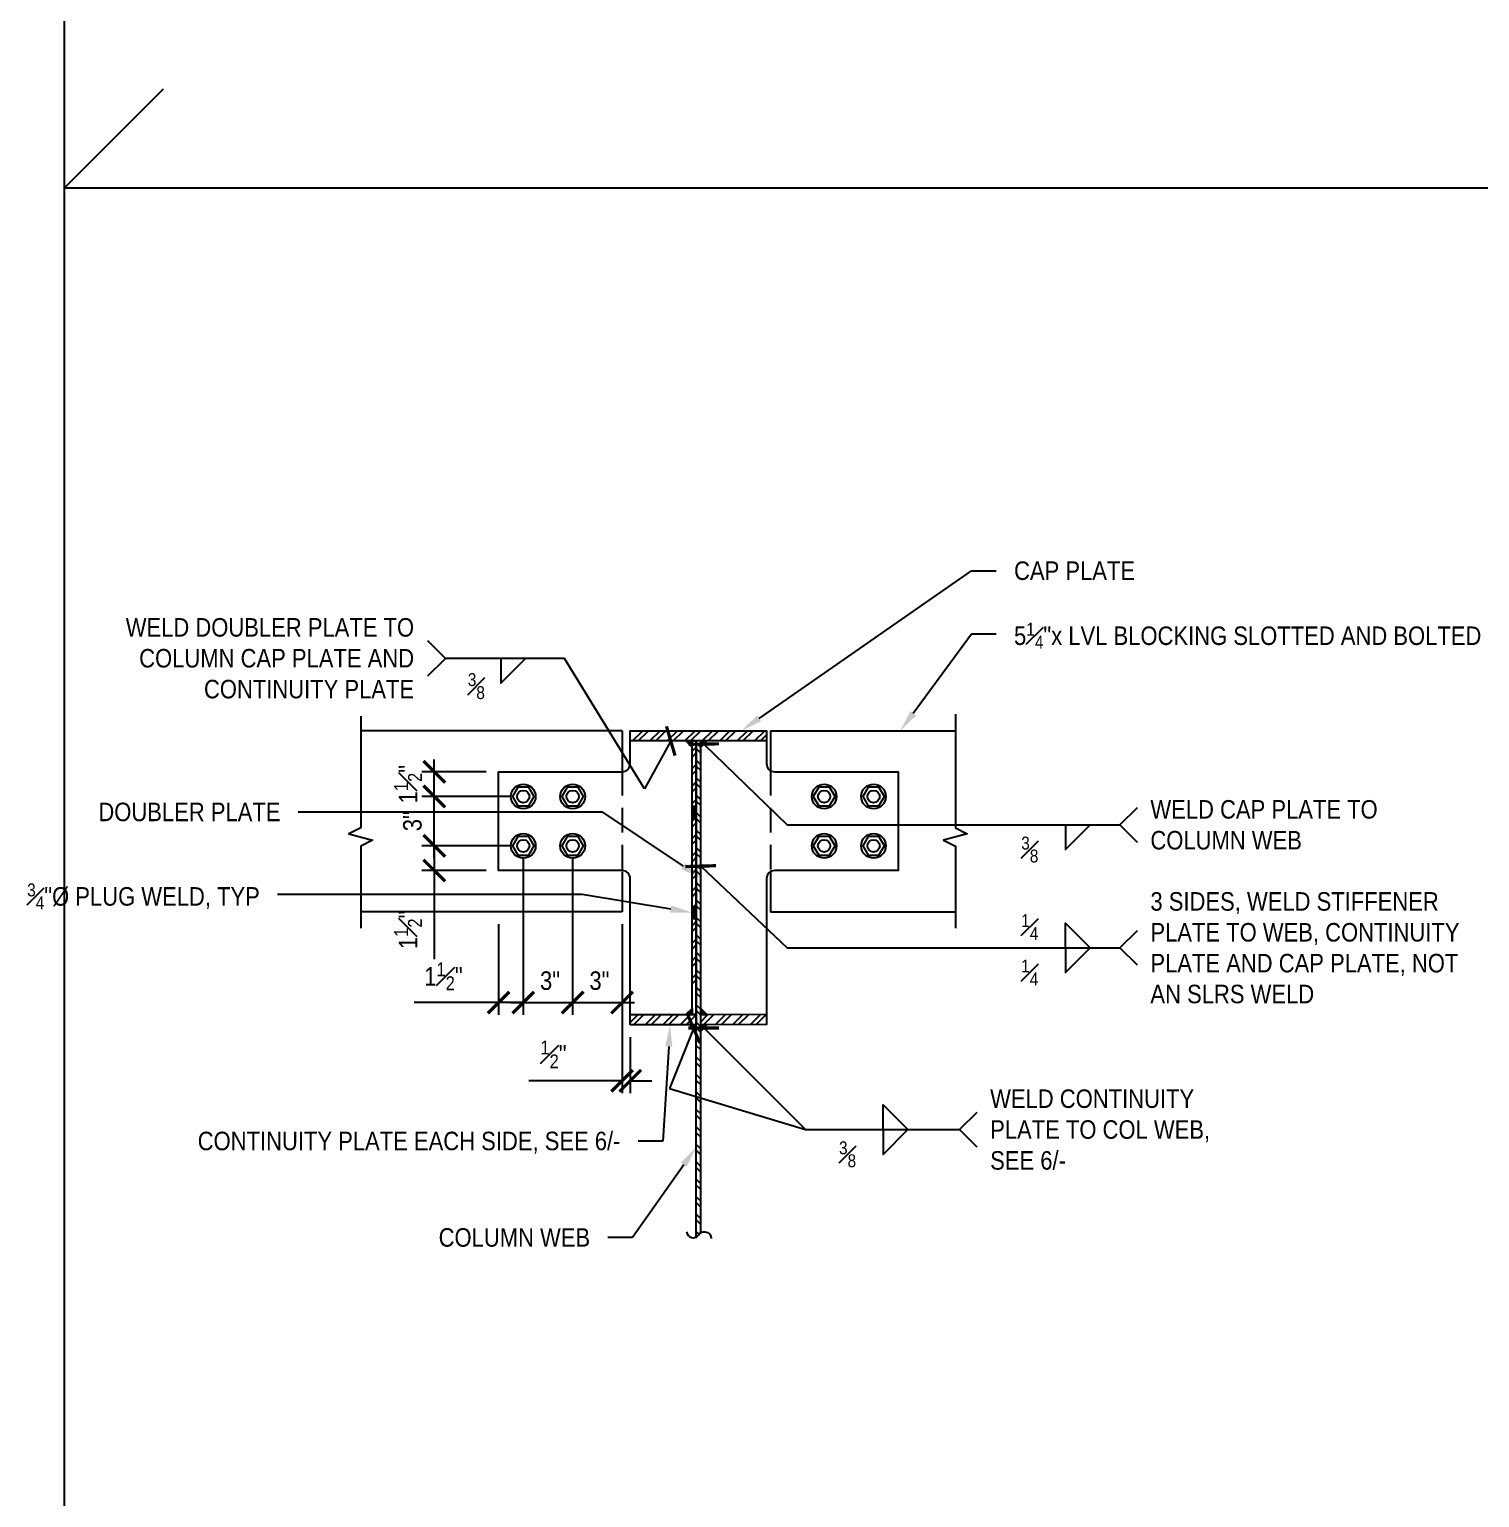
# Model space of a CAD drawing. Header units: inches. Extents: x -16404 to 14624, y -1591 to 16152.
# Drawn here: x -9130.5 to -9042.4, y 8544.4 to 8633.6 of the extents above; entities that cross this region are included whole.
import ezdxf
from ezdxf import colors
from ezdxf.entities.mleader import LeaderData, LeaderLine
from ezdxf.math import Vec2, Vec3

# ---------------------------------------------------------------- set-up
doc = ezdxf.new("R2010")
doc.units = ezdxf.units.IN
doc.header["$LTSCALE"] = 24
doc.header["$MEASUREMENT"] = 0
doc.linetypes.add('HIDDEN4', pattern=[0.09375, 0.0625, -0.03125])
doc.layers.get('0').update_dxf_attribs({"linetype": 'CONTINUOUS'})
doc.layers.get('DefPoints').update_dxf_attribs({"color": 251, "linetype": 'CONTINUOUS'})
for name, color, linetype in [('S-ANNO-DIMS', 2, 'CONTINUOUS'), ('S-ANNO-NOTE', 4, 'CONTINUOUS'), ('S-SIMPSON', 2, 'CONTINUOUS'), ('S-STEEL', 4, 'CONTINUOUS'), ('S-WOOD', 3, 'CONTINUOUS')]:
    doc.layers.add(name, color=color, linetype=linetype)
doc.layers.add('S-ANNO-GRID-NONPLOT', color=251, linetype='CONTINUOUS', plot=False)
doc.layers.add('S-HATCH1', color=1, linetype='CONTINUOUS', transparency=0.5)
doc.layers.add('S-HATCH2', color=2, linetype='CONTINUOUS', transparency=0.5)
doc.styles.add('Arial', font='arial.ttf', dxfattribs={"width": 0.85})
doc.dimstyles.new('DIM-12', dxfattribs={"dimscale": 12, "dimtxt": 0.09375, "dimasz": 0.109375, "dimexe": 0.0625, "dimexo": 0.0625, "dimgap": 0.0625, "dimtad": 1, "dimdec": 4, "dimzin": 11, "dimdsep": 46, "dimlunit": 4, "dimtxsty": 'Arial', "dimblk": 'ARCHTICK', "dimcen": 0.125, "dimclrd": 256, "dimclre": 256, "dimclrt": 4, "dimadec": 0, "dimazin": 0, "dimtfac": 0.75, "dimtdec": 4, "dimtofl": 0, "dimtmove": 0, "dimatfit": 3, "dimldrblk": 'ARCHTICK', "dimfxl": 1, "dimfrac": 1, "dimtolj": 1, "dimtzin": 11, "dimarcsym": 0})
doc.dimstyles.new('DIM-12$0', dxfattribs={"dimscale": 12, "dimtxt": 0.09375, "dimasz": 0.109375, "dimexe": 0.0625, "dimexo": 0.0625, "dimgap": 0.0625, "dimtad": 1, "dimdec": 4, "dimzin": 11, "dimdsep": 46, "dimlunit": 4, "dimtxsty": 'Arial', "dimblk": 'ARCHTICK', "dimblk1": 'ARCHTICK', "dimblk2": 'ARCHTICK', "dimsah": 1, "dimcen": 0.125, "dimdle": 0.0625, "dimclrd": 256, "dimclre": 256, "dimclrt": 4, "dimadec": 0, "dimazin": 0, "dimtfac": 0.75, "dimtdec": 4, "dimtofl": 0, "dimtmove": 0, "dimatfit": 3, "dimldrblk": 'ARCHTICK', "dimfxl": 1, "dimfrac": 1, "dimtolj": 1, "dimtzin": 11, "dimarcsym": 0})
doc.dimstyles.new('DIM-12$7', dxfattribs={"dimscale": 12, "dimtxt": 0.09375, "dimasz": 0.125, "dimexe": 0.0625, "dimexo": 0.0625, "dimgap": 0.0625, "dimtad": 1, "dimdec": 4, "dimzin": 11, "dimdsep": 46, "dimlunit": 4, "dimtxsty": 'Arial', "dimblk": 'ARCHTICK', "dimcen": 0.125, "dimclrd": 256, "dimclre": 256, "dimclrt": 4, "dimadec": 0, "dimazin": 0, "dimtfac": 0.75, "dimtdec": 4, "dimtofl": 0, "dimtmove": 0, "dimatfit": 3, "dimldrblk": 'ARCHTICK', "dimfxl": 1, "dimfrac": 1, "dimtolj": 1, "dimtzin": 11, "dimarcsym": 0})
pattern_1 = [(45, (-12901.5338, 4073.14575), (-0.53033009, 0.53033009), []), (45, (-12901.18024, 4073.14575), (-0.53033009, 0.53033009), [])]

# ---------------------------------------------------------------- blocks, each defined once
blk = doc.blocks.new('_ARCHTICK')
at = {"color": 0, "linetype": 'ByBlock', "const_width": 0.15}
blk.add_lwpolyline([(-0.5, -0.5), (0.5, 0.5)], dxfattribs=at)
blk = doc.blocks.new('*D2026')
at = {"layer": 'DefPoints', "color": 0, "transparency": 16777216}
for p in [(-9097.504, 8584.011), (-9094.504, 8580.011), (-9094.504, 8574.492)]:
    blk.add_point(p, dxfattribs=at)
at = {"layer": 'S-ANNO-DIMS', "lineweight": -2, "transparency": 16777216}
for p, q in [((-9097.504, 8583.261), (-9097.504, 8573.742)), ((-9094.504, 8579.261), (-9094.504, 8573.742)), ((-9098.254, 8574.492), (-9093.754, 8574.492))]:
    blk.add_line(p, q, dxfattribs=at)
at = {"layer": 'S-ANNO-DIMS', "lineweight": -2, "transparency": 16777216, "xscale": 1.3125, "yscale": 1.3125, "zscale": 1.3125, "rotation": 180}
blk.add_blockref('_ARCHTICK', (-9097.504, 8574.492), dxfattribs=at)
at = {"layer": 'S-ANNO-DIMS', "lineweight": -2, "transparency": 16777216, "xscale": 1.3125, "yscale": 1.3125, "zscale": 1.3125}
blk.add_blockref('_ARCHTICK', (-9094.504, 8574.492), dxfattribs=at)
at = {"layer": 'S-ANNO-DIMS', "color": 4, "transparency": 16777216, "insert": (-9095.879, 8575.817), "char_height": 1.125, "attachment_point": 5, "style": 'Arial'}
blk.add_mtext('\\A1;3"', dxfattribs=at)
blk = doc.blocks.new('*D2027')
at = {"layer": 'DefPoints', "color": 0, "transparency": 16777216}
for p in [(-9100.504, 8584.011), (-9102.004, 8580.011), (-9100.504, 8574.492)]:
    blk.add_point(p, dxfattribs=at)
at = {"layer": 'S-ANNO-DIMS', "lineweight": -2, "transparency": 16777216}
for p, q in [((-9100.504, 8583.261), (-9100.504, 8573.742)), ((-9102.004, 8579.261), (-9102.004, 8573.742)), ((-9102.004, 8574.492), (-9107.141, 8574.492)), ((-9100.504, 8574.492), (-9102.754, 8574.492))]:
    blk.add_line(p, q, dxfattribs=at)
at = {"layer": 'S-ANNO-DIMS', "lineweight": -2, "transparency": 16777216, "xscale": 1.3125, "yscale": 1.3125, "zscale": 1.3125, "rotation": 180}
blk.add_blockref('_ARCHTICK', (-9102.004, 8574.492), dxfattribs=at)
at = {"layer": 'S-ANNO-DIMS', "lineweight": -2, "transparency": 16777216, "xscale": 1.3125, "yscale": 1.3125, "zscale": 1.3125}
blk.add_blockref('_ARCHTICK', (-9100.504, 8574.492), dxfattribs=at)
at = {"layer": 'S-ANNO-DIMS', "color": 4, "transparency": 16777216, "insert": (-9105.352, 8576.089), "char_height": 1.125, "attachment_point": 5, "style": 'Arial'}
blk.add_mtext('\\A1;1{\\H0.75x;\\S1#2;}"', dxfattribs=at)
blk = doc.blocks.new('*D2028')
at = {"layer": 'DefPoints', "color": 0, "transparency": 16777216}
for p in [(-9105.909, 8588.511), (-9102.004, 8588.511), (-9100.504, 8587.011)]:
    blk.add_point(p, dxfattribs=at)
at = {"layer": 'S-ANNO-DIMS', "lineweight": -2, "transparency": 16777216}
for p, q in [((-9105.909, 8586.261), (-9105.909, 8589.261)), ((-9102.754, 8588.511), (-9106.659, 8588.511)), ((-9101.254, 8587.011), (-9106.659, 8587.011))]:
    blk.add_line(p, q, dxfattribs=at)
at = {"layer": 'S-ANNO-DIMS', "lineweight": -2, "transparency": 16777216, "xscale": 1.3125, "yscale": 1.3125, "zscale": 1.3125}
for p, rotation in [((-9105.909, 8588.511), 90), ((-9105.909, 8587.011), 270)]:
    blk.add_blockref('_ARCHTICK', p, dxfattribs=dict(at, rotation=rotation))
at = {"layer": 'S-ANNO-DIMS', "color": 4, "transparency": 16777216, "insert": (-9107.506, 8587.761), "char_height": 1.125, "attachment_point": 5, "rotation": 90, "style": 'Arial'}
blk.add_mtext('\\A1;1{\\H0.75x;\\S1#2;}"', dxfattribs=at)
blk = doc.blocks.new('*D2029')
at = {"layer": 'DefPoints', "color": 0, "transparency": 16777216}
for p in [(-9105.909, 8587.011), (-9100.504, 8587.011), (-9100.504, 8584.011)]:
    blk.add_point(p, dxfattribs=at)
at = {"layer": 'S-ANNO-DIMS', "lineweight": -2, "transparency": 16777216}
for p, q in [((-9105.909, 8583.261), (-9105.909, 8587.761)), ((-9101.254, 8587.011), (-9106.659, 8587.011)), ((-9101.254, 8584.011), (-9106.659, 8584.011))]:
    blk.add_line(p, q, dxfattribs=at)
at = {"layer": 'S-ANNO-DIMS', "lineweight": -2, "transparency": 16777216, "xscale": 1.3125, "yscale": 1.3125, "zscale": 1.3125}
for p, rotation in [((-9105.909, 8587.011), 90), ((-9105.909, 8584.011), 270)]:
    blk.add_blockref('_ARCHTICK', p, dxfattribs=dict(at, rotation=rotation))
at = {"layer": 'S-ANNO-DIMS', "color": 4, "transparency": 16777216, "insert": (-9107.234, 8585.511), "char_height": 1.125, "attachment_point": 5, "rotation": 90, "style": 'Arial'}
blk.add_mtext('\\A1;3"', dxfattribs=at)
blk = doc.blocks.new('*D2030')
at = {"layer": 'DefPoints', "color": 0, "transparency": 16777216}
for p in [(-9105.909, 8584.011), (-9100.504, 8584.011), (-9102.004, 8582.511)]:
    blk.add_point(p, dxfattribs=at)
at = {"layer": 'S-ANNO-DIMS', "lineweight": -2, "transparency": 16777216}
for p, q in [((-9101.254, 8584.011), (-9106.659, 8584.011)), ((-9105.909, 8584.011), (-9105.909, 8581.761)), ((-9102.754, 8582.511), (-9106.659, 8582.511)), ((-9105.909, 8582.511), (-9105.909, 8577.122))]:
    blk.add_line(p, q, dxfattribs=at)
at = {"layer": 'S-ANNO-DIMS', "lineweight": -2, "transparency": 16777216, "xscale": 1.3125, "yscale": 1.3125, "zscale": 1.3125}
for p, rotation in [((-9105.909, 8584.011), 90), ((-9105.909, 8582.511), 270)]:
    blk.add_blockref('_ARCHTICK', p, dxfattribs=dict(at, rotation=rotation))
at = {"layer": 'S-ANNO-DIMS', "color": 4, "transparency": 16777216, "insert": (-9107.506, 8578.911), "char_height": 1.125, "attachment_point": 5, "rotation": 90, "style": 'Arial'}
blk.add_mtext('\\A1;1{\\H0.75x;\\S1#2;}"', dxfattribs=at)
blk = doc.blocks.new('*D2031')
at = {"layer": 'DefPoints', "color": 0, "transparency": 16777216}
for p in [(-9094.504, 8580.011), (-9094.004, 8573.136), (-9094.004, 8569.746)]:
    blk.add_point(p, dxfattribs=at)
at = {"layer": 'S-ANNO-DIMS', "lineweight": -2, "transparency": 16777216}
for p, q in [((-9094.504, 8579.261), (-9094.504, 8568.996)), ((-9094.004, 8572.386), (-9094.004, 8568.996)), ((-9094.504, 8569.746), (-9100.158, 8569.746)), ((-9094.004, 8569.746), (-9092.691, 8569.746))]:
    blk.add_line(p, q, dxfattribs=at)
at = {"layer": 'S-ANNO-DIMS', "lineweight": -2, "transparency": 16777216, "xscale": 1.3125, "yscale": 1.3125, "zscale": 1.3125}
blk.add_blockref('_ARCHTICK', (-9094.504, 8569.746), dxfattribs=at)
at = {"layer": 'S-ANNO-DIMS', "lineweight": -2, "transparency": 16777216, "xscale": 1.3125, "yscale": 1.3125, "zscale": 1.3125, "rotation": 180}
blk.add_blockref('_ARCHTICK', (-9094.004, 8569.746), dxfattribs=at)
at = {"layer": 'S-ANNO-DIMS', "color": 4, "transparency": 16777216, "insert": (-9098.668, 8571.343), "char_height": 1.125, "attachment_point": 5, "style": 'Arial'}
blk.add_mtext('\\A1;{\\H0.75x;\\S1#2;}"', dxfattribs=at)
blk = doc.blocks.new('*D2032')
at = {"layer": 'DefPoints', "color": 0, "transparency": 16777216}
for p in [(-9100.504, 8584.011), (-9097.504, 8584.011), (-9097.504, 8574.492)]:
    blk.add_point(p, dxfattribs=at)
at = {"layer": 'S-ANNO-DIMS', "lineweight": -2, "transparency": 16777216}
for p, q in [((-9100.504, 8583.261), (-9100.504, 8573.742)), ((-9097.504, 8583.261), (-9097.504, 8573.742)), ((-9101.254, 8574.492), (-9096.754, 8574.492))]:
    blk.add_line(p, q, dxfattribs=at)
at = {"layer": 'S-ANNO-DIMS', "lineweight": -2, "transparency": 16777216, "xscale": 1.3125, "yscale": 1.3125, "zscale": 1.3125, "rotation": 180}
blk.add_blockref('_ARCHTICK', (-9100.504, 8574.492), dxfattribs=at)
at = {"layer": 'S-ANNO-DIMS', "lineweight": -2, "transparency": 16777216, "xscale": 1.3125, "yscale": 1.3125, "zscale": 1.3125}
blk.add_blockref('_ARCHTICK', (-9097.504, 8574.492), dxfattribs=at)
at = {"layer": 'S-ANNO-DIMS', "color": 4, "transparency": 16777216, "insert": (-9098.879, 8575.817), "char_height": 1.125, "attachment_point": 5, "style": 'Arial'}
blk.add_mtext('\\A1;3"', dxfattribs=at)
blk = doc.blocks.new('NUT-Plan View 1in')
at = {"layer": 'S-SIMPSON'}
blk.add_lwpolyline([(-0.44, 0.76), (-0.88, 0), (-0.44, -0.76), (0.44, -0.76), (0.88, 0), (0.44, 0.76)], close=True, dxfattribs=at)
for radius in [1, 0.5]:
    blk.add_circle((0, 0), radius, dxfattribs=at)
blk = doc.blocks.new('Se_24x36_DETAILS_GRID')
for p, q in [((0, 7.6667), (0, 15.3333)), ((0, 7.6667), (0.5, 8.1667)), ((0, 7.6667), (7.7674, 7.6667)), ((0, 0), (0, 7.6667))]:
    blk.add_line(p, q)

msp = doc.modelspace()

# ---------------------------------------------------------------- hatches: boundary and pattern name
at = {"layer": 'S-HATCH1'}
h = msp.add_hatch(dxfattribs=at)
h.set_pattern_fill('ANSI32', color=256, scale=2, style=0)
h.set_pattern_definition(pattern_1)
h.paths.add_polyline_path([(-9085.72711, 8591.01111), (-9094.00361, 8591.01111), (-9094.00361, 8590.38611), (-9085.72711, 8590.38611), (-9085.72711, 8590.41522)])
h = msp.add_hatch(dxfattribs=at)
h.set_pattern_fill('ANSI32', color=256, scale=2, style=0)
h.set_pattern_definition(pattern_1)
h.paths.add_polyline_path([(-9090.00361, 8585.68455), (-9090.25361, 8585.68455), (-9090.25361, 8580.33767), (-9090.00361, 8580.33767)])
h.paths.add_polyline_path([(-9090.00361, 8590.38611), (-9090.25361, 8590.38611), (-9090.25361, 8590.01111), (-9090.25361, 8586.43455), (-9090.00361, 8586.43455)])
h.paths.add_polyline_path([(-9090.00361, 8579.58767), (-9090.25361, 8579.58767), (-9090.25361, 8575.55236), (-9090.00361, 8575.55236)])
h = msp.add_hatch(dxfattribs=at)
h.set_pattern_fill('ANSI32', color=256, scale=2, angle=90, style=0)
h.set_pattern_definition([(135, (-12901.5338, 4073.14575), (-0.53033009, -0.53033009), []), (135, (-12901.5338, 4073.4993), (-0.53033009, -0.53033009), [])])
h.paths.add_polyline_path([(-9089.72711, 8590.31078), (-9090.00361, 8590.31078), (-9090.00361, 8575.47703), (-9090.00361, 8560.17201, 0.13494321), (-9089.84747, 8560.31512, -0.10971616), (-9089.72711, 8560.43699)])
h = msp.add_hatch(dxfattribs=at)
h.set_pattern_fill('ANSI32', color=256, scale=2, style=0)
h.set_pattern_definition(pattern_1)
h.paths.add_polyline_path([(-9090.00361, 8573.76111), (-9090.25361, 8573.76111), (-9090.62861, 8573.76111), (-9094.00361, 8573.76111), (-9094.00361, 8573.13611), (-9090.00361, 8573.13611)])
h.paths.add_polyline_path([(-9085.72711, 8573.79022), (-9089.35482, 8573.76382), (-9089.35211, 8573.76111), (-9089.72711, 8573.76111), (-9089.72711, 8573.13611), (-9085.72711, 8573.16522)])
at = {"layer": 'S-HATCH2'}
for points in [[(-9090.25361, 8590.38611), (-9090.62861, 8590.38611), (-9090.25361, 8590.01111)], [(-9089.72711, 8590.38611), (-9089.35211, 8590.38611), (-9089.72711, 8590.01111)], [(-9090.25361, 8573.76111), (-9090.62861, 8573.76111), (-9090.25361, 8574.13611)], [(-9089.72711, 8573.76111), (-9089.35211, 8573.76111), (-9089.72711, 8574.13611)], [(-9090.00361, 8573.13611), (-9090.37861, 8573.13611), (-9090.00361, 8572.76111)], [(-9089.72711, 8573.13611), (-9089.35211, 8573.13611), (-9089.72711, 8572.76111)]]:
    msp.add_hatch(color=256, dxfattribs=at).paths.add_polyline_path(points)
at = {"layer": 'S-STEEL'}
for points in [[(-9090.25361, 8585.68455), (-9090.25361, 8586.43455), (-9090.00361, 8586.43455), (-9090.00361, 8585.68455)], [(-9090.25361, 8579.58767), (-9090.25361, 8580.33767), (-9090.00361, 8580.33767), (-9090.00361, 8579.58767)]]:
    msp.add_hatch(color=256, dxfattribs=at).paths.add_polyline_path(points)

# ---------------------------------------------------------------- linework, layer by layer
at = {"layer": 'S-ANNO-DIMS'}
msp.add_lwpolyline([(-9110.38175, 8591.8984), (-9110.38175, 8585.11486), (-9111.1062, 8584.74647), (-9109.65731, 8584.35825), (-9110.38175, 8583.98986), (-9110.38175, 8579.01111)], dxfattribs=at)
at = {"layer": 'S-ANNO-GRID-NONPLOT'}
msp.add_lwpolyline([(-6513.41764, 7440), (-9128.3678, 7440), (-9128.3678, 9000), (-6513.41764, 9000)], close=True, dxfattribs=at)
at = {"layer": 'S-ANNO-NOTE'}
for points in [[(-9106.29257, 8594.34486), (-9105.23191, 8595.40552), (-9106.29257, 8596.46618)], [(-9101.87466, 8595.40552), (-9101.87466, 8593.90552), (-9100.37466, 8595.40552)], [(-9063.20023, 8584.22555), (-9064.26089, 8585.28621), (-9063.20023, 8586.34687)], [(-9067.5745, 8585.28621), (-9067.5745, 8583.78621), (-9066.0745, 8585.28621)], [(-9067.5745, 8577.81768), (-9067.5745, 8579.31768), (-9066.0745, 8577.81768)], [(-9063.20023, 8576.75702), (-9064.26089, 8577.81768), (-9063.20023, 8578.87834)], [(-9067.5745, 8577.81768), (-9067.5745, 8576.31768), (-9066.0745, 8577.81768)], [(-9078.64399, 8566.77053), (-9078.64399, 8568.27053), (-9077.14399, 8566.77053)], [(-9072.9352, 8565.70987), (-9073.99586, 8566.77053), (-9072.9352, 8567.83119)], [(-9078.64399, 8566.77053), (-9078.64399, 8565.27053), (-9077.14399, 8566.77053)]]:
    msp.add_lwpolyline(points, dxfattribs=at)
at = {"layer": 'S-ANNO-NOTE', "color": 2}
msp.add_lwpolyline([(-9074.25819, 8592.01111), (-9074.25819, 8585.11486), (-9073.53374, 8584.74647), (-9074.98263, 8584.35825), (-9074.25819, 8583.98986), (-9074.25819, 8579.01111)], dxfattribs=at)
at = {"layer": 'S-ANNO-NOTE', "color": 4, "linetype": 'Continuous'}
msp.add_lwpolyline([(-9090.5838, 8560.56719, 0.71825856), (-9089.84747, 8560.39045, -0.29939339), (-9089.45257, 8560.57079, -0.35448285), (-9089.08375, 8560.16364)], format="xyb", dxfattribs=at)
at = {"layer": 'S-STEEL'}
for p, q in [((-9090.00361, 8560.24734), (-9090.00361, 8590.38611)), ((-9089.72711, 8560.51232), (-9089.72711, 8590.38611))]:
    msp.add_line(p, q, dxfattribs=at)
for points in [[(-9094.00361, 8590.38611), (-9094.00361, 8591.01111), (-9085.72711, 8591.01111), (-9085.72711, 8590.38611)], [(-9090.25361, 8590.38611), (-9090.62861, 8590.38611), (-9090.25361, 8590.01111)], [(-9089.72711, 8590.38611), (-9089.35211, 8590.38611), (-9089.72711, 8590.01111)], [(-9090.25361, 8585.68455), (-9090.25361, 8586.43455), (-9090.00361, 8586.43455), (-9090.00361, 8585.68455)], [(-9090.25361, 8579.58767), (-9090.25361, 8580.33767), (-9090.00361, 8580.33767), (-9090.00361, 8579.58767)], [(-9090.25361, 8573.76111), (-9090.62861, 8573.76111), (-9090.25361, 8574.13611)], [(-9089.72711, 8573.76111), (-9089.35211, 8573.76111), (-9089.72711, 8574.13611)], [(-9090.00361, 8573.13611), (-9090.37861, 8573.13611), (-9090.00361, 8572.76111)], [(-9089.72711, 8573.13611), (-9089.35211, 8573.13611), (-9089.72711, 8572.76111)]]:
    msp.add_lwpolyline(points, close=True, dxfattribs=at)
for points in [[(-9094.00361, 8573.76111), (-9094.00361, 8582.01111, 0.41421356), (-9094.50361, 8582.51111), (-9102.00361, 8582.51111), (-9102.00361, 8588.51111), (-9094.50361, 8588.51111, 0.41421356), (-9094.00361, 8589.01111), (-9094.00361, 8590.38611)], [(-9085.72711, 8590.38611), (-9085.72711, 8589.01111, 0.41421356), (-9085.22711, 8588.51111), (-9077.72711, 8588.51111), (-9077.72711, 8582.51111), (-9085.22711, 8582.51111, 0.41421356), (-9085.72711, 8582.01111), (-9085.72711, 8573.76111)]]:
    msp.add_lwpolyline(points, format="xyb", dxfattribs=at)
for points in [[(-9090.25361, 8590.38611), (-9090.00361, 8590.38611), (-9090.00361, 8573.76111), (-9090.25361, 8573.76111), (-9090.25361, 8590.38611)], [(-9094.00361, 8573.13611), (-9094.00361, 8573.76111), (-9090.00361, 8573.76111), (-9090.00361, 8573.13611), (-9094.00361, 8573.13611)], [(-9089.72711, 8573.13611), (-9089.72711, 8573.76111), (-9085.72711, 8573.79022), (-9085.72711, 8573.16522), (-9089.72711, 8573.13611)]]:
    msp.add_lwpolyline(points, dxfattribs=at)
at = {"layer": 'S-WOOD'}
for p, q in [((-9094.50361, 8591.01111), (-9110.38175, 8591.01111)), ((-9094.50361, 8591.01111), (-9094.50361, 8588.5781)), ((-9085.47711, 8591.01111), (-9074.25819, 8591.01111)), ((-9085.47711, 8591.01111), (-9085.47711, 8588.5781)), ((-9094.50361, 8582.44412), (-9094.50361, 8580.01111)), ((-9085.47711, 8582.44412), (-9085.47711, 8580.01111)), ((-9094.50361, 8580.01111), (-9110.38175, 8580.01111)), ((-9085.47711, 8580.01111), (-9074.25819, 8580.01111))]:
    msp.add_line(p, q, dxfattribs=at)
at = {"layer": 'S-WOOD', "color": 2, "linetype": 'HIDDEN4'}
for p, q in [((-9094.50361, 8588.5781), (-9094.50361, 8582.44412)), ((-9085.47711, 8588.5781), (-9085.47711, 8582.44412))]:
    msp.add_line(p, q, dxfattribs=at)

# ---------------------------------------------------------------- block references
at = {"layer": 'S-ANNO-GRID-NONPLOT', "xscale": 12, "yscale": 12, "zscale": 12}
msp.add_blockref('Se_24x36_DETAILS_GRID', (-9128.3678, 8532), dxfattribs=at)
at = {"layer": 'S-SIMPSON', "xscale": 0.75, "yscale": 0.75, "zscale": 0.75}
for p in [(-9100.50361, 8587.01111), (-9097.50361, 8587.01111), (-9082.22711, 8587.01111), (-9079.22711, 8587.01111), (-9100.50361, 8584.01111), (-9097.50361, 8584.01111), (-9082.22711, 8584.01111), (-9079.22711, 8584.01111)]:
    msp.add_blockref('NUT-Plan View 1in', p, dxfattribs=at)

# ---------------------------------------------------------------- texts
at = {"layer": 'S-ANNO-NOTE', "char_height": 1.125, "style": 'Arial'}
for s, insert, width, attachment_point in [('{\\C4;WELD DOUBLER PLATE TO COLUMN CAP PLATE AND CONTINUITY PLATE}', (-9107.13619, 8595.40552), 20.0564619, 6), ('\\A1;{\\H0.7x;\\S3#8;}', (-9102.83504, 8594.50588), 3.6570708, 3), ('{\\C4;WELD CAP PLATE TO COLUMN WEB}', (-9062.40847, 8585.28621), 19.1117643, 4), ('\\A1;{\\H0.7x;\\C4;\\S3#8;}', (-9070.25525, 8584.57672), 2.0903287, 1), ('{\\C4;3 SIDES, WELD STIFFENER PLATE TO WEB, CONTINUITY PLATE AND CAP PLATE, NOT AN SLRS WELD}', (-9062.40847, 8577.81768), 19.1117643, 4), ('\\A1;{\\H0.7x;\\S1#4;}', (-9070.25525, 8579.86636), 2.0903287, 1), ('\\A1;{\\H0.7x;\\S1#4;}', (-9070.25525, 8577.10819), 2.0903287, 1), ('{\\C4;WELD CONTINUITY PLATE TO COL WEB, SEE 6/-}', (-9072.14344, 8566.77053), 15.3293346, 4), ('\\A1;{\\H0.7x;\\S3#8;}', (-9081.32474, 8566.06103), 2.0903287, 1)]:
    msp.add_mtext(s, dxfattribs=dict(at, insert=insert, width=width, attachment_point=attachment_point))

# ---------------------------------------------------------------- dimensions: what is measured, and where the dimension line sits
at = {"layer": 'S-ANNO-DIMS'}
for base, p1, p2, picture, middle in [((-9105.9089, 8588.51111), (-9100.50361, 8587.01111), (-9102.00361, 8588.51111), '*D2028', (-9105.9089, 8587.76111)), ((-9105.9089, 8587.01111), (-9100.50361, 8584.01111), (-9100.50361, 8587.01111), '*D2029', (-9105.9089, 8585.51111)), ((-9105.9089, 8584.01111), (-9102.00361, 8582.51111), (-9100.50361, 8584.01111), '*D2030', (-9105.9089, 8578.91075))]:
    dim = msp.add_linear_dim(base=base, p1=p1, p2=p2, angle=90, dimstyle='DIM-12$0', dxfattribs=at)
    dim.commit()
    dim.dimension.update_dxf_attribs({"geometry": picture, "text_midpoint": middle, "dimtype": 160})
for base, p1, p2, picture, middle in [((-9100.50361, 8574.49178), (-9102.00361, 8580.01111), (-9100.50361, 8584.01111), '*D2027', (-9105.35182, 8574.49178)), ((-9097.50361, 8574.49178), (-9100.50361, 8584.01111), (-9097.50361, 8584.01111), '*D2032', (-9098.87861, 8574.49178)), ((-9094.50361, 8574.49178), (-9097.50361, 8584.01111), (-9094.50361, 8580.01111), '*D2026', (-9095.87861, 8574.49178)), ((-9094.00361, 8569.7463), (-9094.50361, 8580.01111), (-9094.00361, 8573.13611), '*D2031', (-9098.66812, 8569.7463))]:
    dim = msp.add_linear_dim(base=base, p1=p1, p2=p2, dimstyle='DIM-12$0', dxfattribs=at)
    dim.commit()
    dim.dimension.update_dxf_attribs({"geometry": picture, "text_midpoint": middle, "dimtype": 160})

# ---------------------------------------------------------------- leaders
at = {"layer": 'S-ANNO-NOTE'}
for points, dimstyle, override in [([(-9091.54564, 8590.38611), (-9093.13331, 8587.48217), (-9098.00491, 8595.40552), (-9105.23191, 8595.40552)], 'DIM-12', {"dimasz": 0.109375, "dimgap": 0.0625, "dimtad": 0, "dimclrd": 2}), ([(-9089.53961, 8590.19861), (-9084.46666, 8585.28621), (-9064.26089, 8585.28621)], 'DIM-12$7', {"dimasz": 0.109375, "dimclrd": 2}), ([(-9089.72711, 8582.78198), (-9084.46666, 8577.81768), (-9064.26089, 8577.81768)], 'DIM-12$7', {"dimasz": 0.109375, "dimclrd": 2}), ([(-9090.15475, 8572.91226), (-9091.61825, 8569.26698), (-9083.36911, 8566.77053)], 'DIM-12$7', {"dimasz": 0.109375, "dimclrd": 2}), ([(-9089.53961, 8572.94861), (-9083.36911, 8566.77053), (-9073.99586, 8566.77053)], 'DIM-12', {"dimasz": 0.109375, "dimclrd": 2})]:
    msp.add_leader(points, dimstyle=dimstyle, override=override, dxfattribs=at)
ml = msp.add_multileader_mtext('Standard', dxfattribs=at)
ml.set_content('CAP PLATE', color=4, style='Arial')
ml.set_leader_properties(color=2)
ml.build(insert=Vec2(0, 0))
ml.multileader.update_dxf_attribs({"dogleg_length": 0.36, "arrow_head_size": 1.3125, "scale": 12})
ctx = ml.context
ctx.base_point, ctx.scale, ctx.char_height, ctx.arrow_head_size, ctx.landing_gap_size, ctx.plane_origin = Vec3(-9071.77157, 8600.72251), 12, 1.125, 1.3125, 1.08, Vec3(-9116.97836, 8899.05733)
notes = []
notes.append((ctx, [(0, (1, 1, 0), (-9073.27157, 8600.72251), (1, 0), 1.5, [(0, [(-9087.25782, 8591.01111)], 0, [])])]))
ctx.mtext.insert, ctx.mtext.width, ctx.mtext.flow_direction = Vec3(-9070.69157, 8601.2946), 24.5873654, 5
ml = msp.add_multileader_mtext('Standard', dxfattribs=at)
ml.set_content('\\A1;5{\\H0.7x;\\S1#4;\\H1.4286x;"x LVL BLOCKING SLOTTED AND BOLTED TO STIFF PLATE W/ MIN 6-\\H0.7x;\\S3#4;\\H1.4286x;"%%C M.B., TYP}', color=4, style='Arial')
ml.set_leader_properties(color=2)
ml.build(insert=Vec2(0, 0))
ml.multileader.update_dxf_attribs({"dogleg_length": 0.36, "arrow_head_size": 1.3125, "scale": 12})
ctx = ml.context
ctx.base_point, ctx.scale, ctx.char_height, ctx.arrow_head_size, ctx.landing_gap_size, ctx.plane_origin = Vec3(-9071.77157, 8596.89493), 12, 1.125, 1.3125, 1.08, Vec3(-9116.97836, 8895.22975)
notes.append((ctx, [(0, (1, 1, 0), (-9073.27157, 8596.89493), (1, 0), 1.5, [(0, [(-9077.59783, 8591.01111)], 0, [])])]))
ctx.mtext.insert, ctx.mtext.width, ctx.mtext.flow_direction = Vec3(-9070.69157, 8597.56871), 24.5873654, 5
ml = msp.add_multileader_mtext('Standard', dxfattribs=at)
ml.set_content('DOUBLER PLATE', color=4, style='Arial')
ml.set_leader_properties(color=2)
ml.build(insert=Vec2(0, 0))
ml.multileader.update_dxf_attribs({"dogleg_length": 0.36, "arrow_head_size": 1.3125, "scale": 12})
ctx = ml.context
ctx.base_point, ctx.scale, ctx.char_height, ctx.arrow_head_size, ctx.landing_gap_size, ctx.plane_origin = Vec3(-9127.22003, 8586.06628), 12, 1.125, 1.3125, 1.08, Vec3(-9052.17437, 8884.40111)
ctx.text_align_type = 2
notes.append((ctx, [(0, (1, 1, 0), (-9095.67291, 8586.06628), (-1, 0), 18.50049, [(0, [(-9089.68771, 8582.04039)], 0, [])])]))
ctx.mtext.insert, ctx.mtext.width, ctx.mtext.alignment, ctx.mtext.flow_direction = Vec3(-9115.25339, 8586.63838), 18.72384, 3, 5
ml = msp.add_multileader_mtext('Standard', dxfattribs=at)
ml.set_content('\\A1;{\\H0.7x;\\S3#4;}"%%C PLUG WELD, TYP', color=4, style='Arial')
ml.set_leader_properties(color=2)
ml.build(insert=Vec2(0, 0))
ml.multileader.update_dxf_attribs({"dogleg_length": 0.36, "arrow_head_size": 1.3125, "scale": 12})
ctx = ml.context
ctx.base_point, ctx.scale, ctx.char_height, ctx.arrow_head_size, ctx.landing_gap_size, ctx.plane_origin = Vec3(-9131.83229, 8581.05654), 12, 1.125, 1.3125, 1.08, Vec3(-9052.17437, 8879.39137)
ctx.text_align_type = 2
notes.append((ctx, [(0, (1, 1, 0), (-9096.92797, 8581.05654), (-1, 0), 18.50049, [(0, [(-9090.25361, 8579.96267)], 0, [])])]))
ctx.mtext.insert, ctx.mtext.width, ctx.mtext.alignment, ctx.mtext.flow_direction = Vec3(-9116.50845, 8581.73032), 18.72384, 3, 5
ml = msp.add_multileader_mtext('Standard', dxfattribs=at)
ml.set_content('CONTINUITY PLATE EACH SIDE, SEE 6/-', color=4, style='Arial')
ml.set_leader_properties(color=2)
ml.build(insert=Vec2(0, 0))
ml.multileader.update_dxf_attribs({"dogleg_length": 0.36, "arrow_head_size": 1.3125, "scale": 12})
ctx = ml.context
ctx.base_point, ctx.scale, ctx.char_height, ctx.arrow_head_size, ctx.landing_gap_size, ctx.plane_origin = Vec3(-9116.20421, 8566.0738), 12, 1.125, 1.3125, 1.08, Vec3(-9050.67583, 8864.40862)
ctx.text_align_type = 2
notes.append((ctx, [(0, (1, 1, 0), (-9092.02006, 8566.0738), (-1, 0), 1.5, [(0, [(-9091.58624, 8573.13611)], 0, [])])]))
ctx.mtext.insert, ctx.mtext.width, ctx.mtext.alignment, ctx.mtext.flow_direction = Vec3(-9094.60006, 8566.6459), 23.0732391, 3, 5
ml = msp.add_multileader_mtext('Standard', dxfattribs=at)
ml.set_content('COLUMN WEB', color=4, style='Arial')
ml.set_leader_properties(color=2)
ml.build(insert=Vec2(0, 0))
ml.multileader.update_dxf_attribs({"dogleg_length": 0.36, "arrow_head_size": 1.3125, "scale": 12})
ctx = ml.context
ctx.base_point, ctx.scale, ctx.char_height, ctx.arrow_head_size, ctx.landing_gap_size, ctx.plane_origin = Vec3(-9106.58897, 8560.2126), 12, 1.125, 1.3125, 1.08, Vec3(-9050.45629, 8858.54743)
ctx.text_align_type = 2
notes.append((ctx, [(0, (1, 1, 0), (-9093.86351, 8560.2126), (-1, 0), 1.5, [(0, [(-9090.00361, 8565.70836)], 0, [])])]))
ctx.mtext.insert, ctx.mtext.width, ctx.mtext.alignment, ctx.mtext.flow_direction = Vec3(-9096.44351, 8560.7847), 23.0732391, 3, 5
for ctx, leaders in notes:
    for number, flags, end, landing, length, lines in leaders:
        leader = LeaderData()
        leader.index, (leader.has_last_leader_line, leader.has_dogleg_vector, leader.attachment_direction) = number, flags
        leader.last_leader_point, leader.dogleg_vector, leader.dogleg_length = Vec3(end), Vec3(landing), length
        for number, points, colour, breaks in lines:
            line = LeaderLine()
            line.index, line.vertices, line.color, line.breaks = number, Vec3.list(points), colors.encode_raw_color(colour), breaks
            leader.lines.append(line)
        ctx.leaders.append(leader)

doc.saveas('drawing.dxf')
